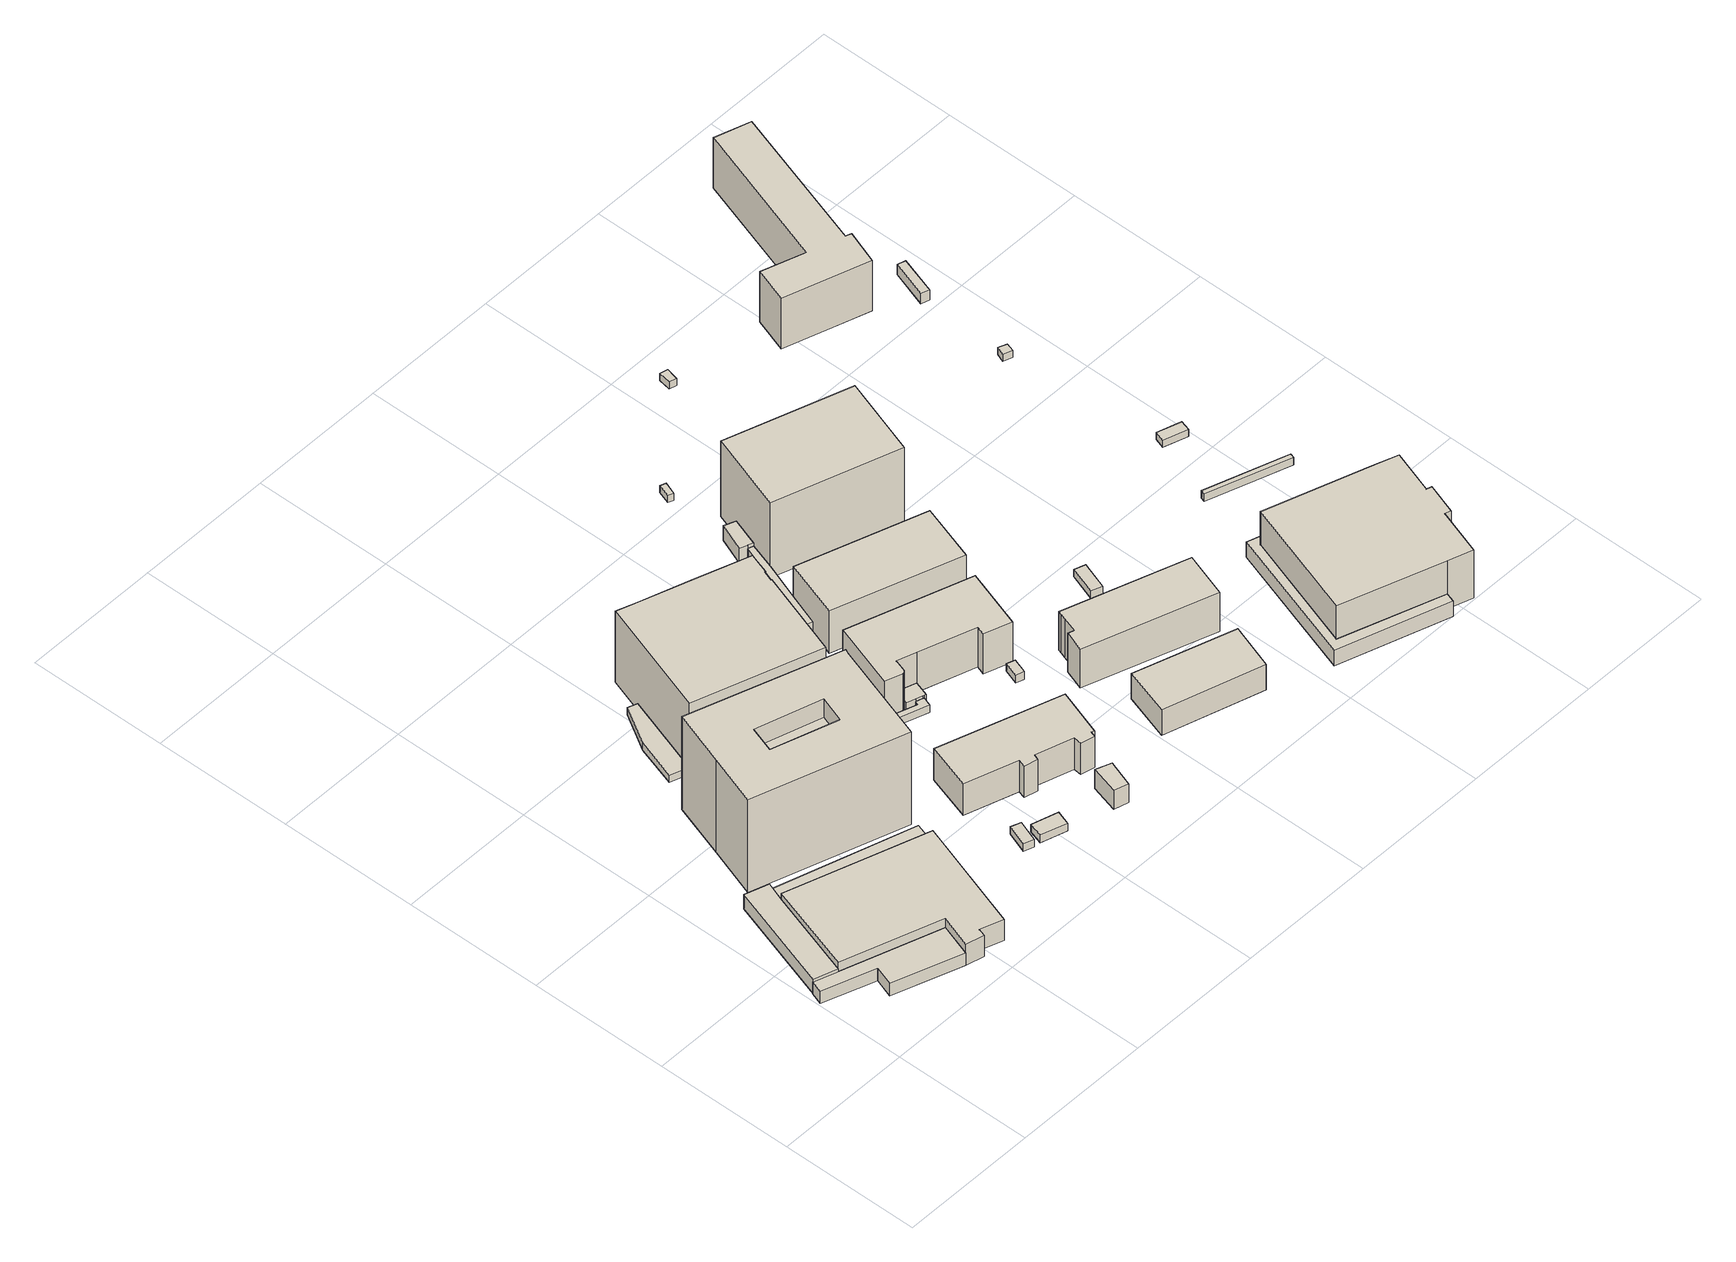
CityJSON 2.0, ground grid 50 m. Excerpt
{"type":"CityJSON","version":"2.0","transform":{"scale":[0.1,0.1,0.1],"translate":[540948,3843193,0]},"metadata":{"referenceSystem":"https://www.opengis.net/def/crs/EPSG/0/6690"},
"CityObjects":{
"building1":{"type":"Building","attributes":{"計測周辺長":98.82,"1/2500図郭":8,"区名":"淀川区","町丁目名称":"加島３丁目","街区番号":16,"class":"3001","usage":"441","measuredHeight":6.2,"storeysAboveGround":2,"BuildingDetailAttribute.buildingRoofEdgeArea":347.31,"BuildingDetailAttribute.buildingStructureType":"610","BuildingDetailAttribute.buildingStructureOrgType":"2","BuildingDetailAttribute.detailedUsage":"1520","BuildingDetailAttribute.specifiedBuildingCoverageRate":0.6,"BuildingDetailAttribute.surveyYear":2017,"BuildingRiverFloodingRiskAttribute.description":"1","BuildingRiverFloodingRiskAttribute.rank":"1","BuildingRiverFloodingRiskAttribute.depth":0.434,"BuildingRiverFloodingRiskAttribute.adminType":"1","BuildingRiverFloodingRiskAttribute.scale":"2","BuildingRiverFloodingRiskAttribute.duration":0,"BuildingTsunamiRiskAttribute.description":"1","BuildingTsunamiRiskAttribute.rank":"1","BuildingTsunamiRiskAttribute.depth":0.04,"BuildingHighTideRiskAttribute.description":"1","BuildingHighTideRiskAttribute.rank":"3","BuildingHighTideRiskAttribute.depth":4.02,"BuildingIDAttribute.prefecture":"27","BuildingIDAttribute.city":"27123"},"geometry":[{"type":"Solid","lod":"1","boundaries":[[[[0,1,2,3,4]],[[3,5,6,4]],[[2,7,5,3]],[[1,8,7,2]],[[0,9,8,1]],[[4,6,9,0]],[[5,7,8,9,6]]]]}]},
"building2":{"type":"Building","attributes":{"計測周辺長":114.73,"1/2500図郭":8,"区名":"淀川区","町丁目名称":"加島３丁目","街区番号":16,"class":"3001","usage":"441","measuredHeight":5.3,"storeysAboveGround":1,"BuildingDetailAttribute.buildingRoofEdgeArea":402.51,"BuildingDetailAttribute.buildingStructureType":"610","BuildingDetailAttribute.buildingStructureOrgType":"2","BuildingDetailAttribute.detailedUsage":"1520","BuildingDetailAttribute.specifiedBuildingCoverageRate":0.6,"BuildingDetailAttribute.surveyYear":2017,"BuildingRiverFloodingRiskAttribute.description":"1","BuildingRiverFloodingRiskAttribute.rank":"1","BuildingRiverFloodingRiskAttribute.depth":0.404,"BuildingRiverFloodingRiskAttribute.adminType":"1","BuildingRiverFloodingRiskAttribute.scale":"2","BuildingRiverFloodingRiskAttribute.duration":0,"BuildingTsunamiRiskAttribute.description":"1","BuildingTsunamiRiskAttribute.rank":"1","BuildingTsunamiRiskAttribute.depth":0.08,"BuildingHighTideRiskAttribute.description":"1","BuildingHighTideRiskAttribute.rank":"3","BuildingHighTideRiskAttribute.depth":4.06,"BuildingIDAttribute.prefecture":"27","BuildingIDAttribute.city":"27123"},"geometry":[{"type":"Solid","lod":"1","boundaries":[[[[0,10,11,12,13,14,15,16,1]],[[16,17,18,1]],[[15,19,17,16]],[[14,20,19,15]],[[13,21,20,14]],[[12,22,21,13]],[[11,23,22,12]],[[10,24,23,11]],[[0,25,24,10]],[[1,18,25,0]],[[17,19,20,21,22,23,24,25,18]]]]}]},
"building3":{"type":"Building","attributes":{"計測周辺長":194.82,"1/2500図郭":8,"区名":"淀川区","町丁目名称":"加島３丁目","街区番号":16,"class":"3001","usage":"441","measuredHeight":9,"storeysAboveGround":3,"BuildingDetailAttribute.buildingRoofEdgeArea":1888.78,"BuildingDetailAttribute.buildingStructureType":"610","BuildingDetailAttribute.buildingStructureOrgType":"2","BuildingDetailAttribute.detailedUsage":"1520","BuildingDetailAttribute.specifiedBuildingCoverageRate":0.6,"BuildingDetailAttribute.surveyYear":2017,"BuildingRiverFloodingRiskAttribute.description":"1","BuildingRiverFloodingRiskAttribute.rank":"1","BuildingRiverFloodingRiskAttribute.depth":0.374,"BuildingRiverFloodingRiskAttribute.adminType":"1","BuildingRiverFloodingRiskAttribute.scale":"2","BuildingRiverFloodingRiskAttribute.duration":0,"BuildingTsunamiRiskAttribute.description":"1","BuildingTsunamiRiskAttribute.rank":"1","BuildingTsunamiRiskAttribute.depth":0.15,"BuildingHighTideRiskAttribute.description":"1","BuildingHighTideRiskAttribute.rank":"3","BuildingHighTideRiskAttribute.depth":4.13,"BuildingIDAttribute.prefecture":"27","BuildingIDAttribute.city":"27123"},"geometry":[{"type":"Solid","lod":"1","boundaries":[[[[26,27,28,29,30,31,32,33]],[[32,34,35,33]],[[31,36,34,32]],[[30,37,36,31]],[[29,38,37,30]],[[28,39,38,29]],[[27,40,39,28]],[[26,41,40,27]],[[33,35,41,26]],[[34,36,37,38,39,40,41,35]]]]}]},
"building4":{"type":"Building","attributes":{"計測周辺長":119.39,"1/2500図郭":8,"区名":"淀川区","町丁目名称":"加島３丁目","街区番号":16,"class":"3001","usage":"441","measuredHeight":3.8,"storeysAboveGround":1,"BuildingDetailAttribute.buildingRoofEdgeArea":409.38,"BuildingDetailAttribute.buildingStructureType":"610","BuildingDetailAttribute.buildingStructureOrgType":"2","BuildingDetailAttribute.detailedUsage":"1520","BuildingDetailAttribute.specifiedBuildingCoverageRate":0.6,"BuildingDetailAttribute.surveyYear":2017,"BuildingRiverFloodingRiskAttribute.description":"1","BuildingRiverFloodingRiskAttribute.rank":"1","BuildingRiverFloodingRiskAttribute.depth":0.424,"BuildingRiverFloodingRiskAttribute.adminType":"1","BuildingRiverFloodingRiskAttribute.scale":"2","BuildingRiverFloodingRiskAttribute.duration":0,"BuildingTsunamiRiskAttribute.description":"1","BuildingTsunamiRiskAttribute.rank":"1","BuildingTsunamiRiskAttribute.depth":0.09,"BuildingHighTideRiskAttribute.description":"1","BuildingHighTideRiskAttribute.rank":"3","BuildingHighTideRiskAttribute.depth":4.12,"BuildingIDAttribute.prefecture":"27","BuildingIDAttribute.city":"27123"},"geometry":[{"type":"Solid","lod":"1","boundaries":[[[[42,43,26,33]],[[26,44,45,33]],[[43,46,44,26]],[[42,47,46,43]],[[33,45,47,42]],[[44,46,47,45]]]]}]},
"building5":{"type":"Building","attributes":{"計測周辺長":259.02,"1/2500図郭":8,"区名":"淀川区","町丁目名称":"加島３丁目","街区番号":16,"class":"3002","usage":"441","measuredHeight":39.5,"storeysAboveGround":7,"BuildingDetailAttribute.buildingRoofEdgeArea":1977.03,"BuildingDetailAttribute.buildingStructureType":"603","BuildingDetailAttribute.buildingStructureOrgType":"3","BuildingDetailAttribute.detailedUsage":"1520","BuildingDetailAttribute.specifiedBuildingCoverageRate":0.6,"BuildingDetailAttribute.surveyYear":2017,"BuildingRiverFloodingRiskAttribute.description":"1","BuildingRiverFloodingRiskAttribute.rank":"1","BuildingRiverFloodingRiskAttribute.depth":0.114,"BuildingRiverFloodingRiskAttribute.adminType":"1","BuildingRiverFloodingRiskAttribute.scale":"2","BuildingRiverFloodingRiskAttribute.duration":0,"BuildingTsunamiRiskAttribute.description":"1","BuildingTsunamiRiskAttribute.rank":"1","BuildingTsunamiRiskAttribute.depth":0.09,"BuildingHighTideRiskAttribute.description":"1","BuildingHighTideRiskAttribute.rank":"3","BuildingHighTideRiskAttribute.depth":3.96,"BuildingIDAttribute.prefecture":"27","BuildingIDAttribute.city":"27123"},"geometry":[{"type":"Solid","lod":"1","boundaries":[[[[48,49,50,51,52,53],[54,55,56,57]],[[52,58,59,53]],[[51,60,58,52]],[[50,61,60,51]],[[49,62,61,50]],[[48,63,62,49]],[[53,59,63,48]],[[56,64,65,57]],[[55,66,64,56]],[[54,67,66,55]],[[57,65,67,54]],[[58,60,61,62,63,59],[64,66,67,65]]]]}]},
"building6":{"type":"Building","attributes":{"class":"3002","measuredHeight":31.3,"BuildingDetailAttribute.specifiedBuildingCoverageRate":0.6,"BuildingDetailAttribute.surveyYear":2017,"BuildingRiverFloodingRiskAttribute.description":"1","BuildingRiverFloodingRiskAttribute.rank":"1","BuildingRiverFloodingRiskAttribute.depth":0.114,"BuildingRiverFloodingRiskAttribute.adminType":"1","BuildingRiverFloodingRiskAttribute.scale":"2","BuildingRiverFloodingRiskAttribute.duration":0,"BuildingHighTideRiskAttribute.description":"1","BuildingHighTideRiskAttribute.rank":"3","BuildingHighTideRiskAttribute.depth":3.18,"BuildingIDAttribute.prefecture":"27","BuildingIDAttribute.city":"27123"},"geometry":[{"type":"Solid","lod":"1","boundaries":[[[[68,69,70,71]],[[70,72,73,71]],[[69,74,72,70]],[[68,75,74,69]],[[71,73,75,68]],[[72,74,75,73]]]]}]},
"building7":{"type":"Building","attributes":{"計測周辺長":71.69,"1/2500図郭":8,"区名":"淀川区","町丁目名称":"加島３丁目","街区番号":16,"class":"3001","usage":"441","storeysAboveGround":1,"BuildingDetailAttribute.buildingRoofEdgeArea":182.59,"BuildingDetailAttribute.buildingStructureType":"610","BuildingDetailAttribute.buildingStructureOrgType":"2","BuildingDetailAttribute.detailedUsage":"1520","BuildingDetailAttribute.specifiedBuildingCoverageRate":0.6,"BuildingDetailAttribute.surveyYear":2017,"BuildingRiverFloodingRiskAttribute.description":"1","BuildingRiverFloodingRiskAttribute.rank":"1","BuildingRiverFloodingRiskAttribute.depth":0.274,"BuildingRiverFloodingRiskAttribute.adminType":"1","BuildingRiverFloodingRiskAttribute.scale":"2","BuildingRiverFloodingRiskAttribute.duration":0,"BuildingHighTideRiskAttribute.description":"1","BuildingHighTideRiskAttribute.rank":"3","BuildingHighTideRiskAttribute.depth":3.54,"BuildingIDAttribute.prefecture":"27","BuildingIDAttribute.city":"27123"},"geometry":[{"type":"Solid","lod":"1","boundaries":[[[[76,77,78,79,80]],[[79,81,82,80]],[[78,83,81,79]],[[77,84,83,78]],[[76,85,84,77]],[[80,82,85,76]],[[81,83,84,85,82]]]]}]},
"building8":{"type":"Building","attributes":{"class":"3001","measuredHeight":3.3,"BuildingDetailAttribute.specifiedBuildingCoverageRate":0.6,"BuildingDetailAttribute.surveyYear":2017,"BuildingRiverFloodingRiskAttribute.description":"1","BuildingRiverFloodingRiskAttribute.rank":"1","BuildingRiverFloodingRiskAttribute.depth":0.374,"BuildingRiverFloodingRiskAttribute.adminType":"1","BuildingRiverFloodingRiskAttribute.scale":"2","BuildingRiverFloodingRiskAttribute.duration":0,"BuildingTsunamiRiskAttribute.description":"1","BuildingTsunamiRiskAttribute.rank":"1","BuildingTsunamiRiskAttribute.depth":0.05,"BuildingHighTideRiskAttribute.description":"1","BuildingHighTideRiskAttribute.rank":"3","BuildingHighTideRiskAttribute.depth":3.94,"BuildingIDAttribute.prefecture":"27","BuildingIDAttribute.city":"27123"},"geometry":[{"type":"Solid","lod":"1","boundaries":[[[[86,87,88,89]],[[88,90,91,89]],[[87,92,90,88]],[[86,93,92,87]],[[89,91,93,86]],[[90,92,93,91]]]]}]},
"building9":{"type":"Building","attributes":{"計測周辺長":29.85,"1/2500図郭":8,"区名":"淀川区","町丁目名称":"加島３丁目","街区番号":16,"class":"3003","usage":"441","measuredHeight":3.2,"storeysAboveGround":1,"BuildingDetailAttribute.buildingRoofEdgeArea":51.24,"BuildingDetailAttribute.buildingStructureType":"610","BuildingDetailAttribute.buildingStructureOrgType":"2","BuildingDetailAttribute.detailedUsage":"1520","BuildingDetailAttribute.specifiedBuildingCoverageRate":0.6,"BuildingDetailAttribute.surveyYear":2017,"BuildingRiverFloodingRiskAttribute.description":"1","BuildingRiverFloodingRiskAttribute.rank":"1","BuildingRiverFloodingRiskAttribute.depth":0.374,"BuildingRiverFloodingRiskAttribute.adminType":"1","BuildingRiverFloodingRiskAttribute.scale":"2","BuildingRiverFloodingRiskAttribute.duration":0,"BuildingHighTideRiskAttribute.description":"1","BuildingHighTideRiskAttribute.rank":"3","BuildingHighTideRiskAttribute.depth":3.59,"BuildingIDAttribute.prefecture":"27","BuildingIDAttribute.city":"27123"},"geometry":[{"type":"Solid","lod":"1","boundaries":[[[[94,95,96,97]],[[96,98,99,97]],[[95,100,98,96]],[[94,101,100,95]],[[97,99,101,94]],[[98,100,101,99]]]]}]},
"building10":{"type":"Building","attributes":{"計測周辺長":181.52,"1/2500図郭":8,"区名":"淀川区","町丁目名称":"加島３丁目","街区番号":16,"class":"3002","usage":"441","measuredHeight":30.2,"storeysAboveGround":5,"BuildingDetailAttribute.buildingRoofEdgeArea":2057.44,"BuildingDetailAttribute.buildingStructureType":"603","BuildingDetailAttribute.buildingStructureOrgType":"3","BuildingDetailAttribute.detailedUsage":"1520","BuildingDetailAttribute.specifiedBuildingCoverageRate":0.6,"BuildingDetailAttribute.surveyYear":2017,"BuildingRiverFloodingRiskAttribute.description":"1","BuildingRiverFloodingRiskAttribute.rank":"1","BuildingRiverFloodingRiskAttribute.depth":0.284,"BuildingRiverFloodingRiskAttribute.adminType":"1","BuildingRiverFloodingRiskAttribute.scale":"2","BuildingRiverFloodingRiskAttribute.duration":0,"BuildingHighTideRiskAttribute.description":"1","BuildingHighTideRiskAttribute.rank":"3","BuildingHighTideRiskAttribute.depth":3.92,"BuildingIDAttribute.prefecture":"27","BuildingIDAttribute.city":"27123"},"geometry":[{"type":"Solid","lod":"1","boundaries":[[[[102,103,104,105,106,107,80,108,109,110]],[[109,111,112,110]],[[108,113,111,109]],[[80,114,113,108]],[[107,115,114,80]],[[106,116,115,107]],[[105,117,116,106]],[[104,118,117,105]],[[103,119,118,104]],[[102,120,119,103]],[[110,112,120,102]],[[111,113,114,115,116,117,118,119,120,112]]]]}]},
"building11":{"type":"Building","attributes":{"class":"3003","measuredHeight":4.6,"BuildingDetailAttribute.specifiedBuildingCoverageRate":0.6,"BuildingDetailAttribute.surveyYear":2017,"BuildingRiverFloodingRiskAttribute.description":"1","BuildingRiverFloodingRiskAttribute.rank":"1","BuildingRiverFloodingRiskAttribute.depth":0.184,"BuildingRiverFloodingRiskAttribute.adminType":"1","BuildingRiverFloodingRiskAttribute.scale":"2","BuildingRiverFloodingRiskAttribute.duration":0,"BuildingHighTideRiskAttribute.description":"1","BuildingHighTideRiskAttribute.rank":"3","BuildingHighTideRiskAttribute.depth":3.83,"BuildingIDAttribute.prefecture":"27","BuildingIDAttribute.city":"27123"},"geometry":[{"type":"MultiSurface","lod":"1","boundaries":[[[121,122,123,124]]]}]},
"building12":{"type":"Building","attributes":{"計測周辺長":133.73,"1/2500図郭":8,"区名":"淀川区","町丁目名称":"加島３丁目","街区番号":16,"class":"3002","usage":"441","measuredHeight":13.3,"storeysAboveGround":5,"BuildingDetailAttribute.buildingRoofEdgeArea":798.38,"BuildingDetailAttribute.buildingStructureType":"603","BuildingDetailAttribute.buildingStructureOrgType":"3","BuildingDetailAttribute.detailedUsage":"1520","BuildingDetailAttribute.specifiedBuildingCoverageRate":0.6,"BuildingDetailAttribute.surveyYear":2017,"BuildingRiverFloodingRiskAttribute.description":"1","BuildingRiverFloodingRiskAttribute.rank":"2","BuildingRiverFloodingRiskAttribute.depth":0.524,"BuildingRiverFloodingRiskAttribute.adminType":"1","BuildingRiverFloodingRiskAttribute.scale":"2","BuildingRiverFloodingRiskAttribute.duration":0,"BuildingTsunamiRiskAttribute.description":"1","BuildingTsunamiRiskAttribute.rank":"1","BuildingTsunamiRiskAttribute.depth":0.2,"BuildingHighTideRiskAttribute.description":"1","BuildingHighTideRiskAttribute.rank":"3","BuildingHighTideRiskAttribute.depth":4.17,"BuildingIDAttribute.prefecture":"27","BuildingIDAttribute.city":"27123"},"geometry":[{"type":"Solid","lod":"1","boundaries":[[[[125,126,127,128,129,130,131,132,133,134,135,136]],[[135,137,138,136]],[[134,139,137,135]],[[133,140,139,134]],[[132,141,140,133]],[[131,142,141,132]],[[130,143,142,131]],[[129,144,143,130]],[[128,145,144,129]],[[127,146,145,128]],[[126,147,146,127]],[[125,148,147,126]],[[136,138,148,125]],[[137,139,140,141,142,143,144,145,146,147,148,138]]]]}]},
"building13":{"type":"Building","attributes":{"計測周辺長":67.44,"1/2500図郭":8,"区名":"淀川区","町丁目名称":"加島３丁目","街区番号":16,"class":"3003","usage":"441","measuredHeight":4.7,"storeysAboveGround":1,"BuildingDetailAttribute.buildingRoofEdgeArea":160.74,"BuildingDetailAttribute.buildingStructureType":"610","BuildingDetailAttribute.buildingStructureOrgType":"2","BuildingDetailAttribute.detailedUsage":"1520","BuildingDetailAttribute.specifiedBuildingCoverageRate":0.6,"BuildingDetailAttribute.surveyYear":2017,"BuildingRiverFloodingRiskAttribute.description":"1","BuildingRiverFloodingRiskAttribute.rank":"1","BuildingRiverFloodingRiskAttribute.depth":0.244,"BuildingRiverFloodingRiskAttribute.adminType":"1","BuildingRiverFloodingRiskAttribute.scale":"2","BuildingRiverFloodingRiskAttribute.duration":0,"BuildingHighTideRiskAttribute.description":"1","BuildingHighTideRiskAttribute.rank":"3","BuildingHighTideRiskAttribute.depth":3.83,"BuildingIDAttribute.prefecture":"27","BuildingIDAttribute.city":"27123"},"geometry":[{"type":"Solid","lod":"1","boundaries":[[[[149,150,151,152,153]],[[152,122,123,153]],[[151,154,122,152]],[[150,155,154,151]],[[149,156,155,150]],[[153,123,156,149]],[[122,154,155,156,123]]]]}]},
"building14":{"type":"Building","attributes":{"計測周辺長":31.48,"1/2500図郭":8,"区名":"淀川区","町丁目名称":"加島３丁目","街区番号":16,"class":"3001","usage":"441","measuredHeight":8,"storeysAboveGround":1,"BuildingDetailAttribute.buildingRoofEdgeArea":56.44,"BuildingDetailAttribute.buildingStructureType":"610","BuildingDetailAttribute.buildingStructureOrgType":"2","BuildingDetailAttribute.detailedUsage":"1520","BuildingDetailAttribute.specifiedBuildingCoverageRate":0.6,"BuildingDetailAttribute.surveyYear":2017,"BuildingRiverFloodingRiskAttribute.description":"1","BuildingRiverFloodingRiskAttribute.rank":"1","BuildingRiverFloodingRiskAttribute.depth":0.294,"BuildingRiverFloodingRiskAttribute.adminType":"1","BuildingRiverFloodingRiskAttribute.scale":"2","BuildingRiverFloodingRiskAttribute.duration":0,"BuildingTsunamiRiskAttribute.description":"1","BuildingTsunamiRiskAttribute.rank":"1","BuildingTsunamiRiskAttribute.depth":0.05,"BuildingHighTideRiskAttribute.description":"1","BuildingHighTideRiskAttribute.rank":"3","BuildingHighTideRiskAttribute.depth":3.67,"BuildingIDAttribute.prefecture":"27","BuildingIDAttribute.city":"27123"},"geometry":[{"type":"Solid","lod":"1","boundaries":[[[[157,158,159,160]],[[159,161,162,160]],[[158,163,161,159]],[[157,164,163,158]],[[160,162,164,157]],[[161,163,164,162]]]]}]},
"building15":{"type":"Building","attributes":{"class":"3003","BuildingDetailAttribute.specifiedBuildingCoverageRate":0.6,"BuildingDetailAttribute.surveyYear":2017,"BuildingRiverFloodingRiskAttribute.description":"1","BuildingRiverFloodingRiskAttribute.rank":"1","BuildingRiverFloodingRiskAttribute.depth":0.334,"BuildingRiverFloodingRiskAttribute.adminType":"1","BuildingRiverFloodingRiskAttribute.scale":"2","BuildingRiverFloodingRiskAttribute.duration":0,"BuildingTsunamiRiskAttribute.description":"1","BuildingTsunamiRiskAttribute.rank":"1","BuildingTsunamiRiskAttribute.depth":0.04,"BuildingHighTideRiskAttribute.description":"1","BuildingHighTideRiskAttribute.rank":"3","BuildingHighTideRiskAttribute.depth":4.01,"BuildingIDAttribute.prefecture":"27","BuildingIDAttribute.city":"27123"},"geometry":[{"type":"Solid","lod":"1","boundaries":[[[[165,166,167,168,169,170,171]],[[170,172,173,171]],[[169,174,172,170]],[[168,175,174,169]],[[167,176,175,168]],[[166,177,176,167]],[[165,178,177,166]],[[171,173,178,165]],[[172,174,175,176,177,178,173]]]]}]},
"building16":{"type":"Building","attributes":{"class":"3001","measuredHeight":4,"BuildingDetailAttribute.specifiedBuildingCoverageRate":0.6,"BuildingDetailAttribute.surveyYear":2017,"BuildingRiverFloodingRiskAttribute.description":"1","BuildingRiverFloodingRiskAttribute.rank":"1","BuildingRiverFloodingRiskAttribute.depth":0.304,"BuildingRiverFloodingRiskAttribute.adminType":"1","BuildingRiverFloodingRiskAttribute.scale":"2","BuildingRiverFloodingRiskAttribute.duration":0,"BuildingTsunamiRiskAttribute.description":"1","BuildingTsunamiRiskAttribute.rank":"1","BuildingTsunamiRiskAttribute.depth":0.11,"BuildingHighTideRiskAttribute.description":"1","BuildingHighTideRiskAttribute.rank":"3","BuildingHighTideRiskAttribute.depth":4.08,"BuildingIDAttribute.prefecture":"27","BuildingIDAttribute.city":"27123"},"geometry":[{"type":"Solid","lod":"1","boundaries":[[[[179,180,171,170,169,181,182]],[[181,183,184,182]],[[169,185,183,181]],[[170,186,185,169]],[[171,187,186,170]],[[180,188,187,171]],[[179,189,188,180]],[[182,184,189,179]],[[183,185,186,187,188,189,184]]]]}]},
"building17":{"type":"Building","attributes":{"class":"3003","measuredHeight":29,"BuildingDetailAttribute.specifiedBuildingCoverageRate":0.6,"BuildingDetailAttribute.surveyYear":2017,"BuildingRiverFloodingRiskAttribute.description":"1","BuildingRiverFloodingRiskAttribute.rank":"1","BuildingRiverFloodingRiskAttribute.depth":0.244,"BuildingRiverFloodingRiskAttribute.adminType":"1","BuildingRiverFloodingRiskAttribute.scale":"2","BuildingRiverFloodingRiskAttribute.duration":0,"BuildingHighTideRiskAttribute.description":"1","BuildingHighTideRiskAttribute.rank":"3","BuildingHighTideRiskAttribute.depth":3.89,"BuildingIDAttribute.prefecture":"27","BuildingIDAttribute.city":"27123"},"geometry":[{"type":"Solid","lod":"1","boundaries":[[[[190,191,192,193]],[[192,194,195,193]],[[191,196,194,192]],[[190,197,196,191]],[[193,195,197,190]],[[194,196,197,195]]]]}]},
"building18":{"type":"Building","attributes":{"計測周辺長":145.95,"1/2500図郭":8,"区名":"淀川区","町丁目名称":"加島３丁目","街区番号":16,"class":"3002","usage":"441","measuredHeight":16.9,"storeysAboveGround":1,"BuildingDetailAttribute.buildingRoofEdgeArea":935.72,"BuildingDetailAttribute.buildingStructureType":"610","BuildingDetailAttribute.buildingStructureOrgType":"2","BuildingDetailAttribute.detailedUsage":"1520","BuildingDetailAttribute.specifiedBuildingCoverageRate":0.6,"BuildingDetailAttribute.surveyYear":2017,"BuildingRiverFloodingRiskAttribute.description":"1","BuildingRiverFloodingRiskAttribute.rank":"1","BuildingRiverFloodingRiskAttribute.depth":0.304,"BuildingRiverFloodingRiskAttribute.adminType":"1","BuildingRiverFloodingRiskAttribute.scale":"2","BuildingRiverFloodingRiskAttribute.duration":0,"BuildingTsunamiRiskAttribute.description":"1","BuildingTsunamiRiskAttribute.rank":"1","BuildingTsunamiRiskAttribute.depth":0.13,"BuildingHighTideRiskAttribute.description":"1","BuildingHighTideRiskAttribute.rank":"3","BuildingHighTideRiskAttribute.depth":3.84,"BuildingIDAttribute.prefecture":"27","BuildingIDAttribute.city":"27123"},"geometry":[{"type":"Solid","lod":"1","boundaries":[[[[198,199,200,201,202,203,204,205,206,179,182]],[[179,207,208,182]],[[206,209,207,179]],[[205,210,209,206]],[[204,211,210,205]],[[203,212,211,204]],[[202,213,212,203]],[[201,214,213,202]],[[200,215,214,201]],[[199,216,215,200]],[[198,217,216,199]],[[182,208,217,198]],[[207,209,210,211,212,213,214,215,216,217,208]]]]}]},
"building19":{"type":"Building","attributes":{"計測周辺長":100.13,"1/2500図郭":8,"区名":"淀川区","町丁目名称":"加島３丁目","街区番号":16,"class":"3003","usage":"441","measuredHeight":5.1,"storeysAboveGround":1,"BuildingDetailAttribute.buildingRoofEdgeArea":121.32,"BuildingDetailAttribute.buildingStructureType":"610","BuildingDetailAttribute.buildingStructureOrgType":"2","BuildingDetailAttribute.detailedUsage":"1520","BuildingDetailAttribute.specifiedBuildingCoverageRate":0.6,"BuildingDetailAttribute.surveyYear":2017,"BuildingRiverFloodingRiskAttribute.description":"1","BuildingRiverFloodingRiskAttribute.rank":"1","BuildingRiverFloodingRiskAttribute.depth":0.354,"BuildingRiverFloodingRiskAttribute.adminType":"1","BuildingRiverFloodingRiskAttribute.scale":"2","BuildingRiverFloodingRiskAttribute.duration":0,"BuildingHighTideRiskAttribute.description":"1","BuildingHighTideRiskAttribute.rank":"3","BuildingHighTideRiskAttribute.depth":3.92,"BuildingIDAttribute.prefecture":"27","BuildingIDAttribute.city":"27123"},"geometry":[{"type":"Solid","lod":"1","boundaries":[[[[218,219,220,106,103,221,222,223]],[[222,224,225,223]],[[221,226,224,222]],[[103,227,226,221]],[[106,228,227,103]],[[220,229,228,106]],[[219,230,229,220]],[[218,231,230,219]],[[223,225,231,218]],[[224,226,227,228,229,230,231,225]]]]}]},
"building20":{"type":"Building","attributes":{"class":"3003","measuredHeight":3.3,"BuildingDetailAttribute.specifiedBuildingCoverageRate":0.6,"BuildingDetailAttribute.surveyYear":2017,"BuildingRiverFloodingRiskAttribute.description":"1","BuildingRiverFloodingRiskAttribute.rank":"1","BuildingRiverFloodingRiskAttribute.depth":0.404,"BuildingRiverFloodingRiskAttribute.adminType":"1","BuildingRiverFloodingRiskAttribute.scale":"2","BuildingRiverFloodingRiskAttribute.duration":0,"BuildingTsunamiRiskAttribute.description":"1","BuildingTsunamiRiskAttribute.rank":"1","BuildingTsunamiRiskAttribute.depth":0.22,"BuildingHighTideRiskAttribute.description":"1","BuildingHighTideRiskAttribute.rank":"3","BuildingHighTideRiskAttribute.depth":4.19,"BuildingIDAttribute.prefecture":"27","BuildingIDAttribute.city":"27123"},"geometry":[{"type":"Solid","lod":"1","boundaries":[[[[232,233,234,235]],[[234,236,237,235]],[[233,238,236,234]],[[232,239,238,233]],[[235,237,239,232]],[[236,238,239,237]]]]}]},
"building21":{"type":"Building","attributes":{"計測周辺長":136.15,"1/2500図郭":8,"区名":"淀川区","町丁目名称":"加島３丁目","街区番号":16,"class":"3002","usage":"441","measuredHeight":17.9,"storeysAboveGround":4,"BuildingDetailAttribute.buildingRoofEdgeArea":997.42,"BuildingDetailAttribute.buildingStructureType":"603","BuildingDetailAttribute.buildingStructureOrgType":"3","BuildingDetailAttribute.detailedUsage":"1520","BuildingDetailAttribute.specifiedBuildingCoverageRate":0.6,"BuildingDetailAttribute.surveyYear":2017,"BuildingRiverFloodingRiskAttribute.description":"1","BuildingRiverFloodingRiskAttribute.rank":"1","BuildingRiverFloodingRiskAttribute.depth":0.384,"BuildingRiverFloodingRiskAttribute.adminType":"1","BuildingRiverFloodingRiskAttribute.scale":"2","BuildingRiverFloodingRiskAttribute.duration":0,"BuildingTsunamiRiskAttribute.description":"1","BuildingTsunamiRiskAttribute.rank":"1","BuildingTsunamiRiskAttribute.depth":0.05,"BuildingHighTideRiskAttribute.description":"1","BuildingHighTideRiskAttribute.rank":"3","BuildingHighTideRiskAttribute.depth":3.96,"BuildingIDAttribute.prefecture":"27","BuildingIDAttribute.city":"27123"},"geometry":[{"type":"Solid","lod":"1","boundaries":[[[[240,241,242,219]],[[242,243,244,219]],[[241,245,243,242]],[[240,246,245,241]],[[219,244,246,240]],[[243,245,246,244]]]]}]},
"building22":{"type":"Building","attributes":{"計測周辺長":30.22,"1/2500図郭":8,"区名":"淀川区","町丁目名称":"加島３丁目","街区番号":16,"class":"3001","usage":"441","measuredHeight":6.2,"storeysAboveGround":1,"BuildingDetailAttribute.buildingRoofEdgeArea":48.06,"BuildingDetailAttribute.buildingStructureType":"610","BuildingDetailAttribute.buildingStructureOrgType":"2","BuildingDetailAttribute.detailedUsage":"1520","BuildingDetailAttribute.specifiedBuildingCoverageRate":0.6,"BuildingDetailAttribute.surveyYear":2017,"BuildingRiverFloodingRiskAttribute.description":"1","BuildingRiverFloodingRiskAttribute.rank":"1","BuildingRiverFloodingRiskAttribute.depth":0.344,"BuildingRiverFloodingRiskAttribute.adminType":"1","BuildingRiverFloodingRiskAttribute.scale":"2","BuildingRiverFloodingRiskAttribute.duration":0,"BuildingHighTideRiskAttribute.description":"1","BuildingHighTideRiskAttribute.rank":"3","BuildingHighTideRiskAttribute.depth":3.95,"BuildingIDAttribute.prefecture":"27","BuildingIDAttribute.city":"27123"},"geometry":[{"type":"Solid","lod":"1","boundaries":[[[[247,248,249,250,251,252]],[[251,253,254,252]],[[250,255,253,251]],[[249,256,255,250]],[[248,257,256,249]],[[247,258,257,248]],[[252,254,258,247]],[[253,255,256,257,258,254]]]]}]},
"building23":{"type":"Building","attributes":{"計測周辺長":107.52,"1/2500図郭":8,"区名":"淀川区","町丁目名称":"加島３丁目","街区番号":16,"class":"3001","usage":"441","measuredHeight":10.8,"storeysAboveGround":2,"BuildingDetailAttribute.buildingRoofEdgeArea":629.99,"BuildingDetailAttribute.buildingStructureType":"610","BuildingDetailAttribute.buildingStructureOrgType":"2","BuildingDetailAttribute.detailedUsage":"1520","BuildingDetailAttribute.specifiedBuildingCoverageRate":0.6,"BuildingDetailAttribute.surveyYear":2017,"BuildingRiverFloodingRiskAttribute.description":"1","BuildingRiverFloodingRiskAttribute.rank":"2","BuildingRiverFloodingRiskAttribute.depth":0.624,"BuildingRiverFloodingRiskAttribute.adminType":"1","BuildingRiverFloodingRiskAttribute.scale":"2","BuildingRiverFloodingRiskAttribute.duration":6.18,"BuildingTsunamiRiskAttribute.description":"1","BuildingTsunamiRiskAttribute.rank":"1","BuildingTsunamiRiskAttribute.depth":0.35,"BuildingHighTideRiskAttribute.description":"1","BuildingHighTideRiskAttribute.rank":"3","BuildingHighTideRiskAttribute.depth":4.17,"BuildingIDAttribute.prefecture":"27","BuildingIDAttribute.city":"27123"},"geometry":[{"type":"Solid","lod":"1","boundaries":[[[[259,260,261,262]],[[261,263,264,262]],[[260,265,263,261]],[[259,266,265,260]],[[262,264,266,259]],[[263,265,266,264]]]]}]},
"building24":{"type":"Building","attributes":{"計測周辺長":13.61,"1/2500図郭":8,"区名":"淀川区","町丁目名称":"加島３丁目","街区番号":16,"class":"3001","usage":"441","storeysAboveGround":1,"BuildingDetailAttribute.buildingRoofEdgeArea":9.86,"BuildingDetailAttribute.buildingStructureType":"610","BuildingDetailAttribute.buildingStructureOrgType":"2","BuildingDetailAttribute.detailedUsage":"1520","BuildingDetailAttribute.specifiedBuildingCoverageRate":0.6,"BuildingDetailAttribute.surveyYear":2017,"BuildingRiverFloodingRiskAttribute.description":"1","BuildingRiverFloodingRiskAttribute.rank":"1","BuildingRiverFloodingRiskAttribute.depth":0.204,"BuildingRiverFloodingRiskAttribute.adminType":"1","BuildingRiverFloodingRiskAttribute.scale":"2","BuildingRiverFloodingRiskAttribute.duration":0,"BuildingHighTideRiskAttribute.description":"1","BuildingHighTideRiskAttribute.rank":"3","BuildingHighTideRiskAttribute.depth":3.9,"BuildingIDAttribute.prefecture":"27","BuildingIDAttribute.city":"27123"},"geometry":[{"type":"Solid","lod":"1","boundaries":[[[[267,268,269,270]],[[269,271,272,270]],[[268,273,271,269]],[[267,274,273,268]],[[270,272,274,267]],[[271,273,274,272]]]]}]},
"building25":{"type":"Building","attributes":{"計測周辺長":129.01,"1/2500図郭":8,"区名":"淀川区","町丁目名称":"加島３丁目","街区番号":16,"class":"3002","usage":"441","measuredHeight":16.4,"storeysAboveGround":2,"BuildingDetailAttribute.buildingRoofEdgeArea":782.41,"BuildingDetailAttribute.buildingStructureType":"610","BuildingDetailAttribute.buildingStructureOrgType":"2","BuildingDetailAttribute.detailedUsage":"1520","BuildingDetailAttribute.specifiedBuildingCoverageRate":0.6,"BuildingDetailAttribute.surveyYear":2017,"BuildingRiverFloodingRiskAttribute.description":"1","BuildingRiverFloodingRiskAttribute.rank":"1","BuildingRiverFloodingRiskAttribute.depth":0.464,"BuildingRiverFloodingRiskAttribute.adminType":"1","BuildingRiverFloodingRiskAttribute.scale":"2","BuildingRiverFloodingRiskAttribute.duration":0,"BuildingTsunamiRiskAttribute.description":"1","BuildingTsunamiRiskAttribute.rank":"1","BuildingTsunamiRiskAttribute.depth":0.09,"BuildingHighTideRiskAttribute.description":"1","BuildingHighTideRiskAttribute.rank":"3","BuildingHighTideRiskAttribute.depth":4.06,"BuildingIDAttribute.prefecture":"27","BuildingIDAttribute.city":"27123"},"geometry":[{"type":"Solid","lod":"1","boundaries":[[[[275,276,277,278,279,280,281,282]],[[281,283,284,282]],[[280,285,283,281]],[[279,286,285,280]],[[278,287,286,279]],[[277,288,287,278]],[[276,289,288,277]],[[275,290,289,276]],[[282,284,290,275]],[[283,285,286,287,288,289,290,284]]]]}]},
"building26":{"type":"Building","attributes":{"計測周辺長":150.99,"1/2500図郭":8,"区名":"淀川区","町丁目名称":"加島３丁目","街区番号":16,"class":"3002","usage":"441","measuredHeight":32,"storeysAboveGround":5,"BuildingDetailAttribute.buildingRoofEdgeArea":1357.86,"BuildingDetailAttribute.buildingStructureType":"603","BuildingDetailAttribute.buildingStructureOrgType":"3","BuildingDetailAttribute.detailedUsage":"1520","BuildingDetailAttribute.specifiedBuildingCoverageRate":0.6,"BuildingDetailAttribute.surveyYear":2017,"BuildingRiverFloodingRiskAttribute.description":"1","BuildingRiverFloodingRiskAttribute.rank":"1","BuildingRiverFloodingRiskAttribute.depth":0.335,"BuildingRiverFloodingRiskAttribute.adminType":"1","BuildingRiverFloodingRiskAttribute.scale":"2","BuildingRiverFloodingRiskAttribute.duration":0,"BuildingTsunamiRiskAttribute.description":"1","BuildingTsunamiRiskAttribute.rank":"1","BuildingTsunamiRiskAttribute.depth":0.13,"BuildingHighTideRiskAttribute.description":"1","BuildingHighTideRiskAttribute.rank":"3","BuildingHighTideRiskAttribute.depth":3.93,"BuildingIDAttribute.prefecture":"27","BuildingIDAttribute.city":"27123"},"geometry":[{"type":"Solid","lod":"1","boundaries":[[[[291,292,293,218]],[[293,294,295,218]],[[292,296,294,293]],[[291,297,296,292]],[[218,295,297,291]],[[294,296,297,295]]]]}]},
"building27":{"type":"Building","attributes":{"計測周辺長":23.1,"1/2500図郭":8,"区名":"淀川区","町丁目名称":"加島３丁目","街区番号":16,"class":"3001","usage":"441","storeysAboveGround":1,"BuildingDetailAttribute.buildingRoofEdgeArea":32.47,"BuildingDetailAttribute.buildingStructureType":"610","BuildingDetailAttribute.buildingStructureOrgType":"2","BuildingDetailAttribute.detailedUsage":"1520","BuildingDetailAttribute.specifiedBuildingCoverageRate":0.6,"BuildingDetailAttribute.surveyYear":2017,"BuildingRiverFloodingRiskAttribute.description":"1","BuildingRiverFloodingRiskAttribute.rank":"1","BuildingRiverFloodingRiskAttribute.depth":0.334,"BuildingRiverFloodingRiskAttribute.adminType":"1","BuildingRiverFloodingRiskAttribute.scale":"2","BuildingRiverFloodingRiskAttribute.duration":0,"BuildingHighTideRiskAttribute.description":"1","BuildingHighTideRiskAttribute.rank":"3","BuildingHighTideRiskAttribute.depth":3.74,"BuildingIDAttribute.prefecture":"27","BuildingIDAttribute.city":"27123"},"geometry":[{"type":"Solid","lod":"1","boundaries":[[[[298,299,300,301]],[[300,302,303,301]],[[299,304,302,300]],[[298,305,304,299]],[[301,303,305,298]],[[302,304,305,303]]]]}]},
"building28":{"type":"Building","attributes":{"計測周辺長":14.92,"1/2500図郭":8,"区名":"淀川区","町丁目名称":"加島４丁目","街区番号":19,"class":"3001","usage":"412","storeysAboveGround":1,"BuildingDetailAttribute.buildingRoofEdgeArea":13.12,"BuildingDetailAttribute.buildingStructureType":"610","BuildingDetailAttribute.buildingStructureOrgType":"2","BuildingDetailAttribute.detailedUsage":"1130","BuildingDetailAttribute.specifiedBuildingCoverageRate":0.6,"BuildingDetailAttribute.surveyYear":2017,"BuildingRiverFloodingRiskAttribute.description":"6","BuildingRiverFloodingRiskAttribute.rank":"1","BuildingRiverFloodingRiskAttribute.depth":0.156,"BuildingRiverFloodingRiskAttribute.adminType":"2","BuildingRiverFloodingRiskAttribute.scale":"2","BuildingRiverFloodingRiskAttribute.duration":1.38,"BuildingHighTideRiskAttribute.description":"1","BuildingHighTideRiskAttribute.rank":"1","BuildingHighTideRiskAttribute.depth":0.304,"BuildingIDAttribute.prefecture":"27","BuildingIDAttribute.city":"27123"},"geometry":[{"type":"Solid","lod":"1","boundaries":[[[[306,307,308,309]],[[308,310,311,309]],[[307,312,310,308]],[[306,313,312,307]],[[309,311,313,306]],[[310,312,313,311]]]]}]},
"building29":{"type":"Building","attributes":{"class":"3003","measuredHeight":6.5,"BuildingDetailAttribute.specifiedBuildingCoverageRate":0.6,"BuildingDetailAttribute.surveyYear":2017,"BuildingRiverFloodingRiskAttribute.description":"1","BuildingRiverFloodingRiskAttribute.rank":"2","BuildingRiverFloodingRiskAttribute.depth":0.654,"BuildingRiverFloodingRiskAttribute.adminType":"1","BuildingRiverFloodingRiskAttribute.scale":"2","BuildingRiverFloodingRiskAttribute.duration":7.27,"BuildingTsunamiRiskAttribute.description":"1","BuildingTsunamiRiskAttribute.rank":"1","BuildingTsunamiRiskAttribute.depth":0.17,"BuildingHighTideRiskAttribute.description":"1","BuildingHighTideRiskAttribute.rank":"3","BuildingHighTideRiskAttribute.depth":4.14,"BuildingIDAttribute.prefecture":"27","BuildingIDAttribute.city":"27123"},"geometry":[{"type":"Solid","lod":"1","boundaries":[[[[314,315,316,317,318,319,320,321]],[[320,322,323,321]],[[319,324,322,320]],[[318,325,324,319]],[[317,326,325,318]],[[316,327,326,317]],[[315,328,327,316]],[[314,329,328,315]],[[321,323,329,314]],[[322,324,325,326,327,328,329,323]]]]}]},
"building30":{"type":"Building","attributes":{"class":"3002","measuredHeight":20.5,"BuildingDetailAttribute.specifiedBuildingCoverageRate":0.6,"BuildingDetailAttribute.surveyYear":2017,"BuildingRiverFloodingRiskAttribute.description":"1","BuildingRiverFloodingRiskAttribute.rank":"2","BuildingRiverFloodingRiskAttribute.depth":0.734,"BuildingRiverFloodingRiskAttribute.adminType":"1","BuildingRiverFloodingRiskAttribute.scale":"2","BuildingRiverFloodingRiskAttribute.duration":10.37,"BuildingTsunamiRiskAttribute.description":"1","BuildingTsunamiRiskAttribute.rank":"1","BuildingTsunamiRiskAttribute.depth":0.17,"BuildingHighTideRiskAttribute.description":"1","BuildingHighTideRiskAttribute.rank":"3","BuildingHighTideRiskAttribute.depth":4.27,"BuildingIDAttribute.prefecture":"27","BuildingIDAttribute.city":"27123"},"geometry":[{"type":"Solid","lod":"1","boundaries":[[[[330,331,332,333,334,335,321,320,319,318]],[[319,336,337,318]],[[320,338,336,319]],[[321,339,338,320]],[[335,340,339,321]],[[334,341,340,335]],[[333,342,341,334]],[[332,343,342,333]],[[331,344,343,332]],[[330,345,344,331]],[[318,337,345,330]],[[336,338,339,340,341,342,343,344,345,337]]]]}]},
"building31":{"type":"Building","attributes":{"計測周辺長":67.04,"1/2500図郭":8,"区名":"淀川区","町丁目名称":"加島３丁目","街区番号":16,"class":"3003","usage":"441","measuredHeight":3.2,"storeysAboveGround":2,"BuildingDetailAttribute.buildingRoofEdgeArea":98.27,"BuildingDetailAttribute.buildingStructureType":"601","BuildingDetailAttribute.buildingStructureOrgType":"1","BuildingDetailAttribute.detailedUsage":"1520","BuildingDetailAttribute.specifiedBuildingCoverageRate":0.6,"BuildingDetailAttribute.surveyYear":2017,"BuildingRiverFloodingRiskAttribute.description":"1","BuildingRiverFloodingRiskAttribute.rank":"2","BuildingRiverFloodingRiskAttribute.depth":0.584,"BuildingRiverFloodingRiskAttribute.adminType":"1","BuildingRiverFloodingRiskAttribute.scale":"2","BuildingRiverFloodingRiskAttribute.duration":5.02,"BuildingTsunamiRiskAttribute.description":"1","BuildingTsunamiRiskAttribute.rank":"1","BuildingTsunamiRiskAttribute.depth":0.25,"BuildingHighTideRiskAttribute.description":"1","BuildingHighTideRiskAttribute.rank":"3","BuildingHighTideRiskAttribute.depth":4.22,"BuildingIDAttribute.prefecture":"27","BuildingIDAttribute.city":"27123"},"geometry":[{"type":"Solid","lod":"1","boundaries":[[[[346,347,348,349]],[[348,350,351,349]],[[347,352,350,348]],[[346,353,352,347]],[[349,351,353,346]],[[350,352,353,351]]]]}]},
"building32":{"type":"Building","attributes":{"計測周辺長":25.13,"1/2500図郭":8,"区名":"淀川区","町丁目名称":"加島３丁目","街区番号":16,"class":"3003","usage":"441","measuredHeight":3,"storeysAboveGround":1,"BuildingDetailAttribute.buildingRoofEdgeArea":33.05,"BuildingDetailAttribute.buildingStructureType":"610","BuildingDetailAttribute.buildingStructureOrgType":"2","BuildingDetailAttribute.detailedUsage":"1520","BuildingDetailAttribute.specifiedBuildingCoverageRate":0.6,"BuildingDetailAttribute.surveyYear":2017,"BuildingRiverFloodingRiskAttribute.description":"1","BuildingRiverFloodingRiskAttribute.rank":"2","BuildingRiverFloodingRiskAttribute.depth":0.525,"BuildingRiverFloodingRiskAttribute.adminType":"1","BuildingRiverFloodingRiskAttribute.scale":"2","BuildingRiverFloodingRiskAttribute.duration":2.65,"BuildingTsunamiRiskAttribute.description":"1","BuildingTsunamiRiskAttribute.rank":"1","BuildingTsunamiRiskAttribute.depth":0.16,"BuildingHighTideRiskAttribute.description":"1","BuildingHighTideRiskAttribute.rank":"3","BuildingHighTideRiskAttribute.depth":4.12,"BuildingIDAttribute.prefecture":"27","BuildingIDAttribute.city":"27123"},"geometry":[{"type":"Solid","lod":"1","boundaries":[[[[354,355,356,357]],[[356,358,359,357]],[[355,360,358,356]],[[354,361,360,355]],[[357,359,361,354]],[[358,360,361,359]]]]}]},
"building33":{"type":"Building","attributes":{"計測周辺長":13.14,"1/2500図郭":8,"区名":"淀川区","町丁目名称":"加島３丁目","街区番号":16,"class":"3001","usage":"441","storeysAboveGround":1,"BuildingDetailAttribute.buildingRoofEdgeArea":10.78,"BuildingDetailAttribute.buildingStructureType":"610","BuildingDetailAttribute.buildingStructureOrgType":"2","BuildingDetailAttribute.detailedUsage":"1520","BuildingDetailAttribute.specifiedBuildingCoverageRate":0.6,"BuildingDetailAttribute.surveyYear":2017,"BuildingRiverFloodingRiskAttribute.description":"1","BuildingRiverFloodingRiskAttribute.rank":"1","BuildingRiverFloodingRiskAttribute.depth":0.435,"BuildingRiverFloodingRiskAttribute.adminType":"1","BuildingRiverFloodingRiskAttribute.scale":"2","BuildingRiverFloodingRiskAttribute.duration":0,"BuildingTsunamiRiskAttribute.description":"1","BuildingTsunamiRiskAttribute.rank":"1","BuildingTsunamiRiskAttribute.depth":0.21,"BuildingHighTideRiskAttribute.description":"1","BuildingHighTideRiskAttribute.rank":"3","BuildingHighTideRiskAttribute.depth":4.17,"BuildingIDAttribute.prefecture":"27","BuildingIDAttribute.city":"27123"},"geometry":[{"type":"Solid","lod":"1","boundaries":[[[[362,363,364,365]],[[364,366,367,365]],[[363,368,366,364]],[[362,369,368,363]],[[365,367,369,362]],[[366,368,369,367]]]]}]},
"building34":{"type":"Building","attributes":{"計測周辺長":197.96,"1/2500図郭":8,"区名":"淀川区","町丁目名称":"加島４丁目","街区番号":19,"class":"3002","usage":"412","measuredHeight":21.4,"storeysAboveGround":7,"BuildingDetailAttribute.buildingRoofEdgeArea":1133.58,"BuildingDetailAttribute.buildingStructureType":"603","BuildingDetailAttribute.buildingStructureOrgType":"3","BuildingDetailAttribute.detailedUsage":"1130","BuildingDetailAttribute.specifiedBuildingCoverageRate":0.6,"BuildingDetailAttribute.surveyYear":2017,"BuildingRiverFloodingRiskAttribute.description":"1","BuildingRiverFloodingRiskAttribute.rank":"1","BuildingRiverFloodingRiskAttribute.depth":0.055,"BuildingRiverFloodingRiskAttribute.adminType":"1","BuildingRiverFloodingRiskAttribute.scale":"2","BuildingRiverFloodingRiskAttribute.duration":0,"BuildingHighTideRiskAttribute.description":"1","BuildingHighTideRiskAttribute.rank":"2","BuildingHighTideRiskAttribute.depth":2.8,"BuildingIDAttribute.prefecture":"27","BuildingIDAttribute.city":"27123"},"geometry":[{"type":"Solid","lod":"1","boundaries":[[[[370,371,372,373,374,375,376,377]],[[376,378,379,377]],[[375,380,378,376]],[[374,381,380,375]],[[373,382,381,374]],[[372,383,382,373]],[[371,384,383,372]],[[370,385,384,371]],[[377,379,385,370]],[[378,380,381,382,383,384,385,379]]]]}]},
"building35":{"type":"Building","attributes":{"class":"3003","measuredHeight":4.3,"BuildingDetailAttribute.specifiedBuildingCoverageRate":0.6,"BuildingDetailAttribute.surveyYear":2017,"BuildingRiverFloodingRiskAttribute.description":"1","BuildingRiverFloodingRiskAttribute.rank":"1","BuildingRiverFloodingRiskAttribute.depth":0.255,"BuildingRiverFloodingRiskAttribute.adminType":"1","BuildingRiverFloodingRiskAttribute.scale":"2","BuildingRiverFloodingRiskAttribute.duration":0,"BuildingTsunamiRiskAttribute.description":"1","BuildingTsunamiRiskAttribute.rank":"1","BuildingTsunamiRiskAttribute.depth":0.47,"BuildingHighTideRiskAttribute.description":"1","BuildingHighTideRiskAttribute.rank":"3","BuildingHighTideRiskAttribute.depth":4.42,"BuildingIDAttribute.prefecture":"27","BuildingIDAttribute.city":"27123"},"geometry":[{"type":"Solid","lod":"1","boundaries":[[[[386,387,388,389]],[[388,390,391,389]],[[387,392,390,388]],[[386,393,392,387]],[[389,391,393,386]],[[390,392,393,391]]]]}]}
},
"vertices":[
[102,336,11],[21,363,11],[145,751,11],[228,724,11],[203,654,11],[228,724,73],[203,654,73],[145,751,73],[21,363,73],[102,336,73],
[450,222,11],[411,106,11],[166,189,11],[189,258,11],[188,258,11],[5,320,11],[19,363,11],[19,363,63],[21,363,63],[5,320,63],[188,258,63],[189,258,63],[166,189,63],[411,106,63],[450,222,63],[102,336,63],
[697,494,10],[564,90,10],[484,117,10],[476,90,10],[411,106,10],[450,222,10],[102,336,10],[203,654,10],[102,336,100],[203,654,100],[450,222,100],[411,106,100],[476,90,100],[484,117,100],[564,90,100],[697,494,100],
[228,724,10],[722,574,10],[697,494,48],[203,654,48],[722,574,48],[228,724,48],
[328,1163,12],[860,988,12],[853,973,12],[736,615,12],[202,787,12],[263,967,12],[663,899,12],[430,969,12],[401,879,12],[632,806,12],[202,787,406],[263,967,406],[736,615,406],[853,973,406],[860,988,406],[328,1163,406],[401,879,406],[632,806,406],[430,969,406],[663,899,406],
[401,879,16],[430,969,16],[663,899,16],[632,806,16],[663,899,330],[632,806,330],[430,969,330],[401,879,330],
[387,1266,11],[433,1414,11],[512,1547,11],[545,1535,11],[450,1244,11],[545,1535,41],[450,1244,41],[512,1547,41],[433,1414,41],[387,1266,41],
[876,294,12],[903,370,12],[938,358,12],[911,282,12],[938,358,44],[911,282,44],[903,370,44],[876,294,44],
[936,280,12],[951,331,12],[1043,304,12],[1027,253,12],[1043,304,44],[1027,253,44],[951,331,44],[936,280,44],
[1032,1515,11],[1008,1441,11],[1005,1442,11],[993,1407,11],[996,1406,11],[894,1099,11],[588,1663,11],[659,1639,11],[834,1581,11],[659,1639,313],[834,1581,313],[588,1663,313],[450,1244,313],[894,1099,313],[996,1406,313],[993,1407,313],[1005,1442,313],[1008,1441,313],[1032,1515,313],
[834,1581,14],[834,1581,59],[659,1639,59],[659,1639,14],
[1228,382,9],[1231,410,9],[1100,451,9],[1093,431,9],[1045,443,9],[1053,470,9],[870,528,9],[920,691,9],[1349,553,9],[1293,385,9],[1283,390,9],[1278,370,9],[1283,390,142],[1278,370,142],[1293,385,142],[1349,553,142],[920,691,142],[870,528,142],[1053,470,142],[1045,443,142],[1093,431,142],[1100,451,142],[1231,410,142],[1228,382,142],
[675,1694,12],[941,1606,12],[924,1551,12],[834,1581,12],[659,1639,12],[924,1551,59],[941,1606,59],[675,1694,59],
[1185,212,11],[1212,312,11],[1267,292,11],[1235,197,11],[1267,292,91],[1235,197,91],[1212,312,91],[1185,212,91],
[1119,885,12],[979,931,12],[986,951,12],[1098,914,12],[1103,927,12],[1126,920,12],[1130,918,12],[1126,920,42],[1130,918,42],[1103,927,42],[1098,914,42],[986,951,42],[979,931,42],[1119,885,42],
[1154,970,12],[1137,916,12],[1071,937,12],[1088,991,12],[1071,937,52],[1088,991,52],[1103,927,52],[1126,920,52],[1130,918,52],[1137,916,52],[1154,970,52],
[996,1406,13],[993,1407,13],[1005,1442,13],[1008,1441,13],[1005,1442,303],[1008,1441,303],[993,1407,303],[996,1406,303],
[1074,947,12],[1068,942,12],[1060,941,12],[1000,961,12],[1076,1195,12],[1507,1054,12],[1438,842,12],[1343,873,12],[1353,905,12],[1154,970,181],[1088,991,181],[1353,905,181],[1343,873,181],[1438,842,181],[1507,1054,181],[1076,1195,181],[1000,961,181],[1060,941,181],[1068,942,181],[1074,947,181],
[1216,1609,11],[1168,1474,11],[1129,1361,11],[1118,1401,11],[1227,1708,11],[1245,1702,11],[1227,1708,62],[1245,1702,62],[1118,1401,62],[1008,1441,62],[996,1406,62],[1129,1361,62],[1168,1474,62],[1216,1609,62],
[1379,777,12],[1397,830,12],[1425,820,12],[1408,768,12],[1425,820,45],[1408,768,45],[1397,830,45],[1379,777,45],
[1611,1328,11],[1546,1125,11],[1102,1271,11],[1102,1271,190],[1168,1474,190],[1546,1125,190],[1611,1328,190],
[1200,1719,12],[1239,1817,12],[1279,1802,12],[1245,1702,12],[1228,1709,12],[1227,1708,12],[1228,1709,74],[1227,1708,74],[1245,1702,74],[1279,1802,74],[1239,1817,74],[1200,1719,74],
[1509,312,9],[1562,480,9],[1911,369,9],[1857,208,9],[1911,369,117],[1857,208,117],[1562,480,117],[1509,312,117],
[1244,2043,13],[1259,2088,13],[1279,2081,13],[1263,2036,13],[1279,2081,43],[1263,2036,43],[1259,2088,43],[1244,2043,43],
[1567,774,10],[1998,631,10],[1945,471,10],[1493,621,10],[1518,695,10],[1539,688,10],[1556,741,10],[1563,760,10],[1556,741,174],[1563,760,174],[1539,688,174],[1518,695,174],[1493,621,174],[1945,471,174],[1998,631,174],[1567,774,174],
[1308,1890,11],[1745,1747,11],[1652,1466,11],[1652,1466,331],[1216,1609,331],[1745,1747,331],[1308,1890,331],
[1789,846,12],[1822,944,12],[1861,931,12],[1828,833,12],[1861,931,42],[1828,833,42],[1822,944,42],[1789,846,42],
[1574,2335,43],[1583,2380,43],[1611,2373,43],[1601,2328,43],[1611,2373,73],[1601,2328,73],[1583,2380,73],[1574,2335,73],
[2456,1,6],[2068,126,6],[2228,621,6],[2622,494,6],[2612,463,6],[2248,582,6],[2107,153,6],[2467,34,6],[2107,153,71],[2467,34,71],[2248,582,71],[2612,463,71],[2622,494,71],[2228,621,71],[2068,126,71],[2456,1,71],
[2698,434,6],[2647,279,6],[2665,273,6],[2628,163,6],[2607,170,6],[2553,6,6],[2248,582,211],[2612,463,211],[2107,153,211],[2467,34,211],[2553,6,211],[2607,170,211],[2628,163,211],[2665,273,211],[2647,279,211],[2698,434,211],
[2315,866,8],[2320,882,8],[2610,787,8],[2605,771,8],[2610,787,40],[2605,771,40],[2320,882,40],[2315,866,40],
[2398,1107,10],[2410,1143,10],[2493,1116,10],[2483,1080,10],[2493,1116,40],[2483,1080,40],[2410,1143,40],[2398,1107,40],
[2345,1698,10],[2357,1728,10],[2387,1716,10],[2378,1686,10],[2387,1716,40],[2378,1686,40],[2357,1728,40],[2345,1698,40],
[1940,2216,16],[1981,2339,16],[2132,2290,16],[2301,2812,16],[2427,2773,16],[2260,2249,16],[2280,2242,16],[2238,2122,16],[2280,2242,230],[2238,2122,230],[2260,2249,230],[2427,2773,230],[2301,2812,230],[2132,2290,230],[1981,2339,230],[1940,2216,230],
[2360,2037,11],[2403,2171,11],[2431,2162,11],[2389,2028,11],[2431,2162,54],[2389,2028,54],[2403,2171,54],[2360,2037,54]
]}
